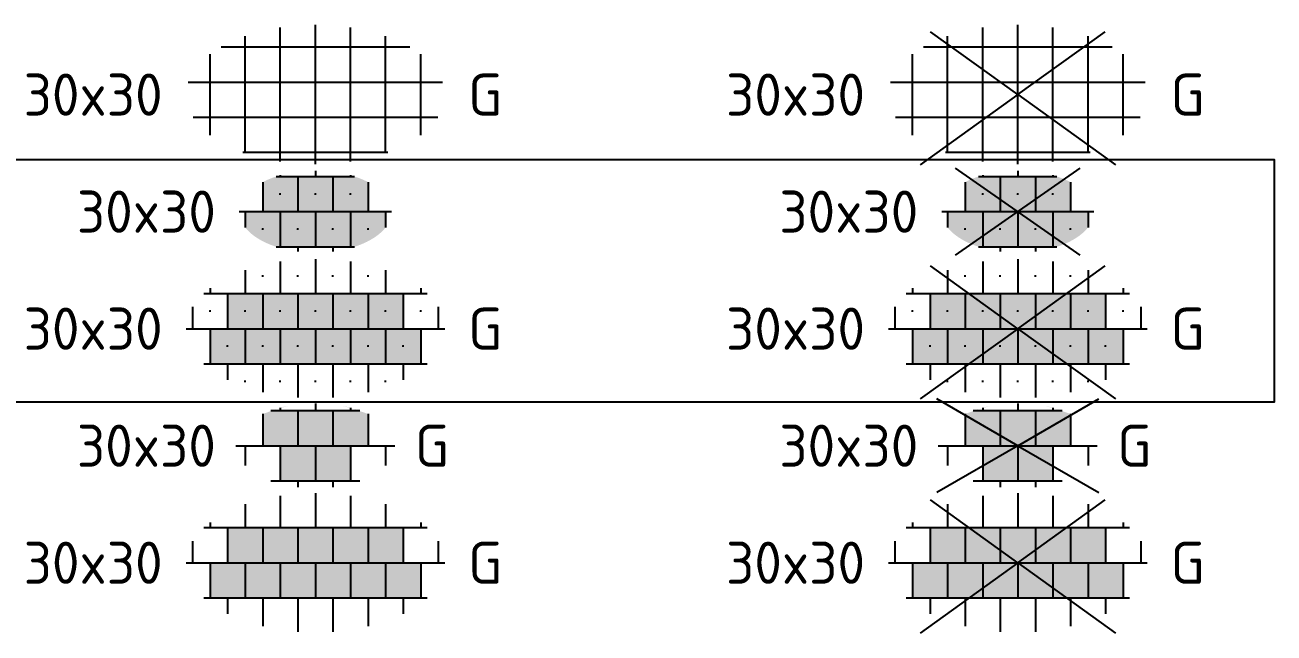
# Model space of a CAD drawing. Header units: metres. Extents: x -77 to 448, y 4806 to 5239.
# Drawn here: x 90.17 to 100.84, y 4982.58 to 4987.78 of the extents above; entities that cross this region are included whole.
import ezdxf
from ezdxf.enums import TextEntityAlignment as Align

# ---------------------------------------------------------------- set-up
doc = ezdxf.new("R2010")
doc.units = ezdxf.units.M
doc.layers.add('V-WE-VH-OPENVERHARDING_STRAATBAKSTEEN-S', color=90, linetype='Continuous', lineweight=25)
doc.styles.add('NLCS-ISO', font='NLCS-ISO.ttf')

# ---------------------------------------------------------------- blocks, each defined once
blk = doc.blocks.new('SVH-TEGEL_300X300_DIK_LINT-SO')
h = blk.add_hatch(color=254)
h.dxf.hatch_style = 1
h.paths.add_polyline_path([(-2.25, 1.5), (-3.75, 1.5), (-3.75, 0), (-3, 0), (-2.25, 0)])
h = blk.add_hatch(color=254)
h.dxf.hatch_style = 1
h.paths.add_polyline_path([(-0.75, 1.5), (-2.25, 1.5), (-2.25, 0), (-1.5, 0), (-0.75, 0)])
h = blk.add_hatch(color=254)
h.dxf.hatch_style = 1
h.paths.add_polyline_path([(0.75, 1.5), (-0.75, 1.5), (-0.75, 0), (0, 0), (0.75, 0)])
h = blk.add_hatch(color=254)
h.dxf.hatch_style = 1
h.paths.add_polyline_path([(2.25, 1.5), (0.75, 1.5), (0.75, 0), (1.5, 0), (2.25, 0)])
h = blk.add_hatch(color=254)
h.dxf.hatch_style = 1
h.paths.add_polyline_path([(3.75, 1.5), (2.25, 1.5), (2.25, 0), (3, 0), (3.75, 0)])
h = blk.add_hatch(color=254)
h.dxf.hatch_style = 1
h.paths.add_polyline_path([(-3, 0), (-4.5, 0), (-4.5, -1.5), (-3, -1.5)])
h = blk.add_hatch(color=254)
h.dxf.hatch_style = 1
h.paths.add_polyline_path([(-1.5, 0), (-3, 0), (-3, -1.5), (-1.5, -1.5)])
h = blk.add_hatch(color=254)
h.dxf.hatch_style = 1
h.paths.add_polyline_path([(0, 0), (-1.5, 0), (-1.5, -1.5), (0, -1.5)])
h = blk.add_hatch(color=254)
h.dxf.hatch_style = 1
h.paths.add_polyline_path([(1.5, 0), (0, 0), (0, -1.5), (1.5, -1.5)])
h = blk.add_hatch(color=254)
h.dxf.hatch_style = 1
h.paths.add_polyline_path([(3, 0), (1.5, 0), (1.5, -1.5), (3, -1.5)])
h = blk.add_hatch(color=254)
h.dxf.hatch_style = 1
h.paths.add_polyline_path([(4.5, 0), (3, 0), (3, -1.5), (4.5, -1.5)])
for p, q in [((-1.5, 2.863), (-1.5, 1.5)), ((0, 2.975), (0, 1.5)), ((1.5, 2.863), (1.5, 1.5)), ((-3, 2.498), (-3, 1.5)), ((3, 2.498), (3, 1.5)), ((-4.5, 1.726), (-4.5, 1.5)), ((4.5, 1.726), (4.5, 1.5)), ((-4.771, 1.5), (4.771, 1.5)), ((-3.75, 1.5), (-3.75, 0)), ((-2.25, 1.5), (-2.25, 0)), ((-0.75, 1.5), (-0.75, 0)), ((0.75, 1.5), (0.75, 0)), ((2.25, 1.5), (2.25, 0)), ((3.75, 1.5), (3.75, 0)), ((-5.25, 0.927), (-5.25, 0)), ((5.25, 0.927), (5.25, 0)), ((-5.525, 0), (5.525, 0)), ((-1.5, 0), (-1.5, -1.5)), ((0, 0), (0, -1.5)), ((-4.5, 0), (-4.5, -1.5)), ((-3, 0), (-3, -1.5)), ((1.5, 0), (1.5, -1.5)), ((3, 0), (3, -1.5)), ((4.5, 0), (4.5, -1.5)), ((-4.771, -1.5), (4.771, -1.5)), ((-3.75, -1.5), (-3.75, -2.185)), ((-2.25, -1.5), (-2.25, -2.717)), ((-0.75, -1.5), (-0.75, -2.947)), ((0.75, -1.5), (0.75, -2.947)), ((2.25, -1.5), (2.25, -2.717)), ((3.75, -1.5), (3.75, -2.185))]:
    blk.add_line(p, q)
at = {"style": 'NLCS-ISO'}
blk.add_attdef('FORMAAT', text='', height=1.8, dxfattribs=at).set_placement((-6.525, 0), align=Align.MIDDLE_RIGHT)
blk.add_attdef('KLEUR', text='', height=1.8, dxfattribs=at).set_placement((6.525, 0), align=Align.MIDDLE_LEFT)
at = {"style": 'NLCS-ISO', "flags": 1}
blk.add_attdef('FUNCTIE', text='', height=1.8, dxfattribs=at).set_placement((0, -3.975), align=Align.TOP_CENTER)
blk = doc.blocks.new('SVH-TEGEL_300X300_DIK_LINT_KL-SO')
h = blk.add_hatch(color=254)
h.dxf.hatch_style = 1
edge = h.paths.add_edge_path()
edge.add_line((-0.75, 1.5), (-1.901, 1.5))
edge.add_ellipse((0, 0), major_axis=(3.395, 0), ratio=0.533267, start_angle=124.0497, end_angle=131.5106)
edge.add_line((-2.25, 1.356), (-2.25, 0))
edge.add_line((-2.25, 0), (-0.75, 0))
edge.add_line((-0.75, 0), (-0.75, 1.5))
h.paths.add_polyline_path([(0.75, 1.5), (-0.75, 1.5), (-0.75, 0), (0.75, 0)])
edge = h.paths.add_edge_path()
edge.add_ellipse((0, 0), major_axis=(3.395, 0), ratio=0.533267, start_angle=48.4894, end_angle=55.9503)
edge.add_line((1.901, 1.5), (0.75, 1.5))
edge.add_line((0.75, 1.5), (0.75, 0))
edge.add_line((0.75, 0), (2.25, 0))
edge.add_line((2.25, 0), (2.25, 1.356))
h.paths.add_polyline_path([(1.5, 0), (0.75, 0), (0, 0), (0, -1.5), (1.5, -1.5)])
h.paths.add_polyline_path([(0, 0), (-0.75, 0), (-1.5, 0), (-1.5, -1.5), (0, -1.5)])
for p, q in [((-1.5, 1.624), (-1.5, 1.5)), ((0, 1.81), (0, 1.5)), ((1.5, 1.624), (1.5, 1.5)), ((-2.25, 1.356), (-2.25, 0)), ((-1.901, 1.5), (1.901, 1.5)), ((-0.75, 1.5), (-0.75, 0)), ((0.75, 1.5), (0.75, 0)), ((2.25, 1.356), (2.25, 0)), ((0, 0), (0, -1.5)), ((-3.395, 0), (3.395, 0)), ((-3, 0), (-3, -0.847)), ((-1.5, 0), (-1.5, -1.5)), ((1.5, 0), (1.5, -1.5)), ((3, 0), (3, -0.847)), ((-1.901, -1.5), (1.901, -1.5)), ((-0.75, -1.5), (-0.75, -1.766)), ((0.75, -1.5), (0.75, -1.766))]:
    blk.add_line(p, q)
at = {"style": 'NLCS-ISO'}
blk.add_attdef('FORMAAT', text='', height=1.8, dxfattribs=at).set_placement((-4.25, 0), align=Align.MIDDLE_RIGHT)
blk.add_attdef('KLEUR', text='', height=1.8, dxfattribs=at).set_placement((4.25, 0), align=Align.MIDDLE_LEFT)
at = {"style": 'NLCS-ISO', "flags": 1}
blk.add_attdef('FUNCTIE', text='', height=1.8, dxfattribs=at).set_placement((0.116, -2.75), align=Align.TOP_CENTER)
blk = doc.blocks.new('SVH-TEGEL_300X300_DIK_LINT_STIP-SO')
h = blk.add_hatch(color=254)
h.dxf.hatch_style = 1
h.paths.add_polyline_path([(-2.25, 1.5), (-3.75, 1.5), (-3.75, 0), (-3, 0), (-2.25, 0)])
h = blk.add_hatch(color=254)
h.dxf.hatch_style = 1
h.paths.add_polyline_path([(-0.75, 1.5), (-2.25, 1.5), (-2.25, 0), (-1.5, 0), (-0.75, 0)])
h = blk.add_hatch(color=254)
h.dxf.hatch_style = 1
h.paths.add_polyline_path([(0.75, 1.5), (-0.75, 1.5), (-0.75, 0), (0, 0), (0.75, 0)])
h = blk.add_hatch(color=254)
h.dxf.hatch_style = 1
h.paths.add_polyline_path([(2.25, 1.5), (0.75, 1.5), (0.75, 0), (1.5, 0), (2.25, 0)])
h = blk.add_hatch(color=254)
h.dxf.hatch_style = 1
h.paths.add_polyline_path([(3.75, 1.5), (2.25, 1.5), (2.25, 0), (3, 0), (3.75, 0)])
h = blk.add_hatch(color=254)
h.dxf.hatch_style = 1
h.paths.add_polyline_path([(-3, 0), (-4.5, 0), (-4.5, -1.5), (-3, -1.5)])
h = blk.add_hatch(color=254)
h.dxf.hatch_style = 1
h.paths.add_polyline_path([(-1.5, 0), (-3, 0), (-3, -1.5), (-1.5, -1.5)])
h = blk.add_hatch(color=254)
h.dxf.hatch_style = 1
h.paths.add_polyline_path([(0, 0), (-1.5, 0), (-1.5, -1.5), (0, -1.5)])
h = blk.add_hatch(color=254)
h.dxf.hatch_style = 1
h.paths.add_polyline_path([(1.5, 0), (0, 0), (0, -1.5), (1.5, -1.5)])
h = blk.add_hatch(color=254)
h.dxf.hatch_style = 1
h.paths.add_polyline_path([(3, 0), (1.5, 0), (1.5, -1.5), (3, -1.5)])
h = blk.add_hatch(color=254)
h.dxf.hatch_style = 1
h.paths.add_polyline_path([(4.5, 0), (3, 0), (3, -1.5), (4.5, -1.5)])
for p, q in [((-1.5, 2.863), (-1.5, 1.5)), ((0, 2.975), (0, 1.5)), ((1.5, 2.863), (1.5, 1.5)), ((-3, 2.498), (-3, 1.5)), ((-2.221, 2.25), (-2.279, 2.25)), ((-2.25, 2.221), (-2.25, 2.279)), ((-0.721, 2.25), (-0.779, 2.25)), ((-0.75, 2.221), (-0.75, 2.279)), ((0.779, 2.25), (0.721, 2.25)), ((0.75, 2.221), (0.75, 2.279)), ((2.279, 2.25), (2.221, 2.25)), ((2.25, 2.221), (2.25, 2.279)), ((3, 2.498), (3, 1.5)), ((-4.5, 1.726), (-4.5, 1.5)), ((4.5, 1.726), (4.5, 1.5)), ((-4.771, 1.5), (4.771, 1.5)), ((-3.75, 1.5), (-3.75, 0)), ((-2.25, 1.5), (-2.25, 0)), ((-0.75, 1.5), (-0.75, 0)), ((0.75, 1.5), (0.75, 0)), ((2.25, 1.5), (2.25, 0)), ((3.75, 1.5), (3.75, 0)), ((-5.25, 0.927), (-5.25, 0)), ((-4.471, 0.75), (-4.529, 0.75)), ((-4.5, 0.721), (-4.5, 0.779)), ((-2.971, 0.75), (-3.029, 0.75)), ((-3, 0.721), (-3, 0.779)), ((-1.471, 0.75), (-1.529, 0.75)), ((-1.5, 0.721), (-1.5, 0.779)), ((0.029, 0.75), (-0.029, 0.75)), ((0, 0.721), (0, 0.779)), ((1.529, 0.75), (1.471, 0.75)), ((1.5, 0.721), (1.5, 0.779)), ((3.029, 0.75), (2.971, 0.75)), ((3, 0.721), (3, 0.779)), ((4.529, 0.75), (4.471, 0.75)), ((4.5, 0.721), (4.5, 0.779)), ((5.25, 0.927), (5.25, 0)), ((-5.525, 0), (5.525, 0)), ((-1.5, 0), (-1.5, -1.5)), ((0, 0), (0, -1.5)), ((-4.5, 0), (-4.5, -1.5)), ((-3, 0), (-3, -1.5)), ((1.5, 0), (1.5, -1.5)), ((3, 0), (3, -1.5)), ((4.5, 0), (4.5, -1.5)), ((-3.721, -0.75), (-3.779, -0.75)), ((-3.75, -0.779), (-3.75, -0.721)), ((-2.221, -0.75), (-2.279, -0.75)), ((-2.25, -0.779), (-2.25, -0.721)), ((-0.721, -0.75), (-0.779, -0.75)), ((-0.75, -0.779), (-0.75, -0.721)), ((0.779, -0.75), (0.721, -0.75)), ((0.75, -0.779), (0.75, -0.721)), ((2.279, -0.75), (2.221, -0.75)), ((2.25, -0.779), (2.25, -0.721)), ((3.779, -0.75), (3.721, -0.75)), ((3.75, -0.779), (3.75, -0.721)), ((-4.771, -1.5), (4.771, -1.5)), ((-3.75, -1.5), (-3.75, -2.185)), ((-2.25, -1.5), (-2.25, -2.717)), ((-0.75, -1.5), (-0.75, -2.947)), ((0.75, -1.5), (0.75, -2.947)), ((2.25, -1.5), (2.25, -2.717)), ((3.75, -1.5), (3.75, -2.185)), ((-2.971, -2.25), (-3.029, -2.25)), ((-3, -2.279), (-3, -2.221)), ((-1.471, -2.25), (-1.529, -2.25)), ((-1.5, -2.279), (-1.5, -2.221)), ((0.029, -2.25), (-0.029, -2.25)), ((0, -2.279), (0, -2.221)), ((1.529, -2.25), (1.471, -2.25)), ((1.5, -2.279), (1.5, -2.221)), ((3.029, -2.25), (2.971, -2.25)), ((3, -2.279), (3, -2.221))]:
    blk.add_line(p, q)
at = {"style": 'NLCS-ISO'}
blk.add_attdef('FORMAAT', text='', height=1.8, dxfattribs=at).set_placement((-6.525, 0), align=Align.MIDDLE_RIGHT)
blk.add_attdef('KLEUR', text='', height=1.8, dxfattribs=at).set_placement((6.525, 0), align=Align.MIDDLE_LEFT)
at = {"style": 'NLCS-ISO', "flags": 1}
blk.add_attdef('FUNCTIE', text='', height=1.8, dxfattribs=at).set_placement((0, -3.975), align=Align.TOP_CENTER)
blk = doc.blocks.new('SVH-TEGEL_300X300_DIK_LINT_STIP_KL-SO')
h = blk.add_hatch(color=254)
h.dxf.hatch_style = 1
h.paths.add_polyline_path([(2.25, 1.262), (2.183, 1.297), (2.062, 1.353), (1.936, 1.406), (1.806, 1.455), (1.674, 1.5), (0.75, 1.5), (0.75, 0), (2.25, 0)])
h.paths.add_polyline_path([(3, 0), (1.5, 0), (1.5, -1.5), (1.674, -1.5), (1.806, -1.455), (1.936, -1.406), (2.062, -1.353), (2.183, -1.297), (2.298, -1.237), (2.408, -1.175), (2.512, -1.11), (2.61, -1.042), (2.702, -0.972), (2.788, -0.9), (2.866, -0.825), (2.938, -0.748), (3, -0.673)])
h.paths.add_polyline_path([(-1.5, 0), (-3, 0), (-3, -0.673), (-2.938, -0.748), (-2.866, -0.825), (-2.788, -0.9), (-2.702, -0.972), (-2.61, -1.042), (-2.512, -1.11), (-2.408, -1.175), (-2.298, -1.237), (-2.183, -1.297), (-2.062, -1.353), (-1.936, -1.406), (-1.806, -1.455), (-1.674, -1.5), (-1.5, -1.5)])
h.paths.add_polyline_path([(-0.75, 1.5), (-1.674, 1.5), (-1.806, 1.455), (-1.936, 1.406), (-2.062, 1.353), (-2.183, 1.297), (-2.25, 1.262), (-2.25, 0), (-0.75, 0)])
h = blk.add_hatch(color=254)
h.dxf.hatch_style = 1
h.paths.add_polyline_path([(0.75, 1.5), (-0.75, 1.5), (-0.75, 0), (0, 0), (0.75, 0)])
h = blk.add_hatch(color=254)
h.dxf.hatch_style = 1
h.paths.add_polyline_path([(0, 0), (-1.5, 0), (-1.5, -1.5), (0, -1.5)])
h = blk.add_hatch(color=254)
h.dxf.hatch_style = 1
h.paths.add_polyline_path([(1.5, 0), (0, 0), (0, -1.5), (1.5, -1.5)])
for p, q in [((0, 1.75), (0, 1.5)), ((-2.25, 1.262), (-2.25, 0)), ((-1.674, 1.5), (1.674, 1.5)), ((-1.5, 1.552), (-1.5, 1.5)), ((-0.75, 1.5), (-0.75, 0)), ((0.75, 1.5), (0.75, 0)), ((1.5, 1.552), (1.5, 1.5)), ((2.25, 1.262), (2.25, 0)), ((-1.471, 0.75), (-1.529, 0.75)), ((-1.5, 0.721), (-1.5, 0.779)), ((0.029, 0.75), (-0.029, 0.75)), ((0, 0.721), (0, 0.779)), ((1.529, 0.75), (1.471, 0.75)), ((1.5, 0.721), (1.5, 0.779)), ((-3.25, 0), (3.25, 0)), ((-1.5, 0), (-1.5, -1.5)), ((0, 0), (0, -1.5)), ((-3, 0), (-3, -0.673)), ((1.5, 0), (1.5, -1.5)), ((3, 0), (3, -0.673)), ((-2.221, -0.75), (-2.279, -0.75)), ((-2.25, -0.779), (-2.25, -0.721)), ((-0.721, -0.75), (-0.779, -0.75)), ((-0.75, -0.779), (-0.75, -0.721)), ((0.779, -0.75), (0.721, -0.75)), ((0.75, -0.779), (0.75, -0.721)), ((2.279, -0.75), (2.221, -0.75)), ((2.25, -0.779), (2.25, -0.721)), ((-1.674, -1.5), (1.674, -1.5)), ((-0.75, -1.5), (-0.75, -1.702)), ((0.75, -1.5), (0.75, -1.702))]:
    blk.add_line(p, q)
at = {"style": 'NLCS-ISO'}
blk.add_attdef('FORMAAT', text='', height=1.8, dxfattribs=at).set_placement((-4.25, 0), align=Align.MIDDLE_RIGHT)
blk.add_attdef('KLEUR', text='', height=1.8, dxfattribs=at).set_placement((4.25, 0), align=Align.MIDDLE_LEFT)
at = {"style": 'NLCS-ISO', "flags": 1}
blk.add_attdef('FUNCTIE', text='', height=1.8, dxfattribs=at).set_placement((0, -2.75), align=Align.TOP_CENTER)
blk = doc.blocks.new('SVH-TEGEL_300X300_DUN_BLOK-SO')
for p, q in [((-1.5, -2.863), (-1.5, 2.863)), ((0, -2.975), (0, 2.975)), ((1.5, -2.863), (1.5, 2.863)), ((-3, -2.498), (-3, 2.498)), ((3, -2.498), (3, 2.498)), ((-4.5, -1.726), (-4.5, 1.726)), ((-4.029, 2.036), (4.029, 2.036)), ((4.5, -1.726), (4.5, 1.726)), ((-5.435, 0.536), (5.435, 0.536)), ((-5.227, -0.964), (5.227, -0.964)), ((-3.095, -2.464), (3.095, -2.464))]:
    blk.add_line(p, q)
at = {"style": 'NLCS-ISO'}
blk.add_attdef('FORMAAT', text='', height=1.8, dxfattribs=at).set_placement((-6.525, 0), align=Align.MIDDLE_RIGHT)
blk.add_attdef('KLEUR', text='', height=1.8, dxfattribs=at).set_placement((6.525, 0), align=Align.MIDDLE_LEFT)
at = {"style": 'NLCS-ISO', "flags": 1}
blk.add_attdef('FUNCTIE', text='', height=1.8, dxfattribs=at).set_placement((0, -3.975), align=Align.TOP_CENTER)
blk = doc.blocks.new('V-SVH-TEGEL_300X300_DIK_LINT-SO')
h = blk.add_hatch(color=254)
h.dxf.hatch_style = 1
h.paths.add_polyline_path([(-2.25, 1.5), (-3.75, 1.5), (-3.75, 0), (-3, 0), (-2.25, 0)])
h = blk.add_hatch(color=254)
h.dxf.hatch_style = 1
h.paths.add_polyline_path([(-0.75, 1.5), (-2.25, 1.5), (-2.25, 0), (-1.5, 0), (-0.75, 0)])
h = blk.add_hatch(color=254)
h.dxf.hatch_style = 1
h.paths.add_polyline_path([(0.75, 1.5), (-0.75, 1.5), (-0.75, 0), (0, 0), (0.75, 0)])
h = blk.add_hatch(color=254)
h.dxf.hatch_style = 1
h.paths.add_polyline_path([(2.25, 1.5), (0.75, 1.5), (0.75, 0), (1.5, 0), (2.25, 0)])
h = blk.add_hatch(color=254)
h.dxf.hatch_style = 1
h.paths.add_polyline_path([(3.75, 1.5), (2.25, 1.5), (2.25, 0), (3, 0), (3.75, 0)])
h = blk.add_hatch(color=254)
h.dxf.hatch_style = 1
h.paths.add_polyline_path([(-3, 0), (-4.5, 0), (-4.5, -1.5), (-3, -1.5)])
h = blk.add_hatch(color=254)
h.dxf.hatch_style = 1
h.paths.add_polyline_path([(-1.5, 0), (-3, 0), (-3, -1.5), (-1.5, -1.5)])
h = blk.add_hatch(color=254)
h.dxf.hatch_style = 1
h.paths.add_polyline_path([(0, 0), (-1.5, 0), (-1.5, -1.5), (0, -1.5)])
h = blk.add_hatch(color=254)
h.dxf.hatch_style = 1
h.paths.add_polyline_path([(1.5, 0), (0, 0), (0, -1.5), (1.5, -1.5)])
h = blk.add_hatch(color=254)
h.dxf.hatch_style = 1
h.paths.add_polyline_path([(3, 0), (1.5, 0), (1.5, -1.5), (3, -1.5)])
h = blk.add_hatch(color=254)
h.dxf.hatch_style = 1
h.paths.add_polyline_path([(4.5, 0), (3, 0), (3, -1.5), (4.5, -1.5)])
for p, q in [((0, 0), (-3.728, 2.684)), ((-1.5, 2.863), (-1.5, 1.5)), ((0, 2.975), (0, 1.5)), ((0, 0), (3.728, 2.684)), ((1.5, 2.863), (1.5, 1.5)), ((-3, 2.498), (-3, 1.5)), ((3, 2.498), (3, 1.5)), ((-4.5, 1.726), (-4.5, 1.5)), ((4.5, 1.726), (4.5, 1.5)), ((-4.771, 1.5), (4.771, 1.5)), ((-3.75, 1.5), (-3.75, 0)), ((-2.25, 1.5), (-2.25, 0)), ((-0.75, 1.5), (-0.75, 0)), ((0.75, 1.5), (0.75, 0)), ((2.25, 1.5), (2.25, 0)), ((3.75, 1.5), (3.75, 0)), ((-5.25, 0.927), (-5.25, 0)), ((5.25, 0.927), (5.25, 0)), ((-5.525, 0), (5.525, 0)), ((0, 0), (-4.172, -3.003)), ((-1.5, 0), (-1.5, -1.5)), ((0, 0), (0, -1.5)), ((-4.5, 0), (-4.5, -1.5)), ((-3, 0), (-3, -1.5)), ((0, 0), (4.172, -3.003)), ((1.5, 0), (1.5, -1.5)), ((3, 0), (3, -1.5)), ((4.5, 0), (4.5, -1.5)), ((-4.771, -1.5), (4.771, -1.5)), ((-3.75, -1.5), (-3.75, -2.185)), ((-2.25, -1.5), (-2.25, -2.717)), ((-0.75, -1.5), (-0.75, -2.947)), ((0.75, -1.5), (0.75, -2.947)), ((2.25, -1.5), (2.25, -2.717)), ((3.75, -1.5), (3.75, -2.185))]:
    blk.add_line(p, q)
at = {"style": 'NLCS-ISO'}
blk.add_attdef('FORMAAT', text='', height=1.8, dxfattribs=at).set_placement((-6.525, 0), align=Align.MIDDLE_RIGHT)
blk.add_attdef('KLEUR', text='', height=1.8, dxfattribs=at).set_placement((6.525, 0), align=Align.MIDDLE_LEFT)
at = {"style": 'NLCS-ISO', "flags": 1}
blk.add_attdef('FUNCTIE', text='', height=1.8, dxfattribs=at).set_placement((0, -3.975), align=Align.TOP_CENTER)
blk = doc.blocks.new('V-SVH-TEGEL_300X300_DIK_LINT_KL-SO')
h = blk.add_hatch(color=254)
h.dxf.hatch_style = 1
edge = h.paths.add_edge_path()
edge.add_line((-0.75, 1.5), (-1.901, 1.5))
edge.add_ellipse((0, 0), major_axis=(3.395, 0), ratio=0.533267, start_angle=124.0497, end_angle=131.5106)
edge.add_line((-2.25, 1.356), (-2.25, 0))
edge.add_line((-2.25, 0), (-0.75, 0))
edge.add_line((-0.75, 0), (-0.75, 1.5))
h.paths.add_polyline_path([(0.75, 1.5), (-0.75, 1.5), (-0.75, 0), (0.75, 0)])
edge = h.paths.add_edge_path()
edge.add_ellipse((0, 0), major_axis=(3.395, 0), ratio=0.533267, start_angle=48.4894, end_angle=55.9503)
edge.add_line((1.901, 1.5), (0.75, 1.5))
edge.add_line((0.75, 1.5), (0.75, 0))
edge.add_line((0.75, 0), (2.25, 0))
edge.add_line((2.25, 0), (2.25, 1.356))
h.paths.add_polyline_path([(1.5, 0), (0.75, 0), (0, 0), (0, -1.5), (1.5, -1.5)])
h.paths.add_polyline_path([(0, 0), (-0.75, 0), (-1.5, 0), (-1.5, -1.5), (0, -1.5)])
for p, q in [((0, 0), (-3.464, 2)), ((-1.5, 1.624), (-1.5, 1.5)), ((0, 0), (3.464, 2)), ((0, 1.81), (0, 1.5)), ((1.5, 1.624), (1.5, 1.5)), ((-2.25, 1.356), (-2.25, 0)), ((-1.901, 1.5), (1.901, 1.5)), ((-0.75, 1.5), (-0.75, 0)), ((0.75, 1.5), (0.75, 0)), ((2.25, 1.356), (2.25, 0)), ((0, 0), (-3.464, -2)), ((0, 0), (0, -1.5)), ((0, 0), (3.464, -2)), ((-3.395, 0), (3.395, 0)), ((-3, 0), (-3, -0.847)), ((-1.5, 0), (-1.5, -1.5)), ((1.5, 0), (1.5, -1.5)), ((3, 0), (3, -0.847)), ((-1.901, -1.5), (1.901, -1.5)), ((-0.75, -1.5), (-0.75, -1.766)), ((0.75, -1.5), (0.75, -1.766))]:
    blk.add_line(p, q)
at = {"style": 'NLCS-ISO'}
blk.add_attdef('FORMAAT', text='', height=1.8, dxfattribs=at).set_placement((-4.25, 0), align=Align.MIDDLE_RIGHT)
blk.add_attdef('KLEUR', text='', height=1.8, dxfattribs=at).set_placement((4.25, 0), align=Align.MIDDLE_LEFT)
at = {"style": 'NLCS-ISO', "flags": 1}
blk.add_attdef('FUNCTIE', text='', height=1.8, dxfattribs=at).set_placement((0, -3.75), align=Align.TOP_CENTER)
blk = doc.blocks.new('V-SVH-TEGEL_300X300_DIK_LINT_STIP-SO')
h = blk.add_hatch(color=254)
h.dxf.hatch_style = 1
h.paths.add_polyline_path([(-2.25, 1.5), (-3.75, 1.5), (-3.75, 0), (-3, 0), (-2.25, 0)])
h = blk.add_hatch(color=254)
h.dxf.hatch_style = 1
h.paths.add_polyline_path([(-0.75, 1.5), (-2.25, 1.5), (-2.25, 0), (-1.5, 0), (-0.75, 0)])
h = blk.add_hatch(color=254)
h.dxf.hatch_style = 1
h.paths.add_polyline_path([(0.75, 1.5), (-0.75, 1.5), (-0.75, 0), (0, 0), (0.75, 0)])
h = blk.add_hatch(color=254)
h.dxf.hatch_style = 1
h.paths.add_polyline_path([(2.25, 1.5), (0.75, 1.5), (0.75, 0), (1.5, 0), (2.25, 0)])
h = blk.add_hatch(color=254)
h.dxf.hatch_style = 1
h.paths.add_polyline_path([(3.75, 1.5), (2.25, 1.5), (2.25, 0), (3, 0), (3.75, 0)])
h = blk.add_hatch(color=254)
h.dxf.hatch_style = 1
h.paths.add_polyline_path([(-3, 0), (-4.5, 0), (-4.5, -1.5), (-3, -1.5)])
h = blk.add_hatch(color=254)
h.dxf.hatch_style = 1
h.paths.add_polyline_path([(-1.5, 0), (-3, 0), (-3, -1.5), (-1.5, -1.5)])
h = blk.add_hatch(color=254)
h.dxf.hatch_style = 1
h.paths.add_polyline_path([(0, 0), (-1.5, 0), (-1.5, -1.5), (0, -1.5)])
h = blk.add_hatch(color=254)
h.dxf.hatch_style = 1
h.paths.add_polyline_path([(1.5, 0), (0, 0), (0, -1.5), (1.5, -1.5)])
h = blk.add_hatch(color=254)
h.dxf.hatch_style = 1
h.paths.add_polyline_path([(3, 0), (1.5, 0), (1.5, -1.5), (3, -1.5)])
h = blk.add_hatch(color=254)
h.dxf.hatch_style = 1
h.paths.add_polyline_path([(4.5, 0), (3, 0), (3, -1.5), (4.5, -1.5)])
for p, q in [((0, 0), (-3.728, 2.684)), ((-1.5, 2.863), (-1.5, 1.5)), ((0, 2.975), (0, 1.5)), ((0, 0), (3.728, 2.684)), ((1.5, 2.863), (1.5, 1.5)), ((-3, 2.498), (-3, 1.5)), ((-2.221, 2.25), (-2.279, 2.25)), ((-2.25, 2.221), (-2.25, 2.279)), ((-0.721, 2.25), (-0.779, 2.25)), ((-0.75, 2.221), (-0.75, 2.279)), ((0.779, 2.25), (0.721, 2.25)), ((0.75, 2.221), (0.75, 2.279)), ((2.279, 2.25), (2.221, 2.25)), ((2.25, 2.221), (2.25, 2.279)), ((3, 2.498), (3, 1.5)), ((-4.5, 1.726), (-4.5, 1.5)), ((4.5, 1.726), (4.5, 1.5)), ((-4.771, 1.5), (4.771, 1.5)), ((-3.75, 1.5), (-3.75, 0)), ((-2.25, 1.5), (-2.25, 0)), ((-0.75, 1.5), (-0.75, 0)), ((0.75, 1.5), (0.75, 0)), ((2.25, 1.5), (2.25, 0)), ((3.75, 1.5), (3.75, 0)), ((-5.25, 0.927), (-5.25, 0)), ((-4.471, 0.75), (-4.529, 0.75)), ((-4.5, 0.721), (-4.5, 0.779)), ((-2.971, 0.75), (-3.029, 0.75)), ((-3, 0.721), (-3, 0.779)), ((-1.471, 0.75), (-1.529, 0.75)), ((-1.5, 0.721), (-1.5, 0.779)), ((0.029, 0.75), (-0.029, 0.75)), ((0, 0.721), (0, 0.779)), ((1.529, 0.75), (1.471, 0.75)), ((1.5, 0.721), (1.5, 0.779)), ((3.029, 0.75), (2.971, 0.75)), ((3, 0.721), (3, 0.779)), ((4.529, 0.75), (4.471, 0.75)), ((4.5, 0.721), (4.5, 0.779)), ((5.25, 0.927), (5.25, 0)), ((-5.525, 0), (5.525, 0)), ((0, 0), (-4.172, -3.003)), ((-1.5, 0), (-1.5, -1.5)), ((0, 0), (0, -1.5)), ((-4.5, 0), (-4.5, -1.5)), ((-3, 0), (-3, -1.5)), ((0, 0), (4.172, -3.003)), ((1.5, 0), (1.5, -1.5)), ((3, 0), (3, -1.5)), ((4.5, 0), (4.5, -1.5)), ((-3.721, -0.75), (-3.779, -0.75)), ((-3.75, -0.779), (-3.75, -0.721)), ((-2.221, -0.75), (-2.279, -0.75)), ((-2.25, -0.779), (-2.25, -0.721)), ((-0.721, -0.75), (-0.779, -0.75)), ((-0.75, -0.779), (-0.75, -0.721)), ((0.779, -0.75), (0.721, -0.75)), ((0.75, -0.779), (0.75, -0.721)), ((2.279, -0.75), (2.221, -0.75)), ((2.25, -0.779), (2.25, -0.721)), ((3.779, -0.75), (3.721, -0.75)), ((3.75, -0.779), (3.75, -0.721)), ((-4.771, -1.5), (4.771, -1.5)), ((-3.75, -1.5), (-3.75, -2.185)), ((-2.25, -1.5), (-2.25, -2.717)), ((-0.75, -1.5), (-0.75, -2.947)), ((0.75, -1.5), (0.75, -2.947)), ((2.25, -1.5), (2.25, -2.717)), ((3.75, -1.5), (3.75, -2.185)), ((-2.971, -2.25), (-3.029, -2.25)), ((-3, -2.279), (-3, -2.221)), ((-1.471, -2.25), (-1.529, -2.25)), ((-1.5, -2.279), (-1.5, -2.221)), ((0.029, -2.25), (-0.029, -2.25)), ((0, -2.279), (0, -2.221)), ((1.529, -2.25), (1.471, -2.25)), ((1.5, -2.279), (1.5, -2.221)), ((3.029, -2.25), (2.971, -2.25)), ((3, -2.279), (3, -2.221))]:
    blk.add_line(p, q)
at = {"style": 'NLCS-ISO'}
blk.add_attdef('FORMAAT', text='', height=1.8, dxfattribs=at).set_placement((-6.525, 0), align=Align.MIDDLE_RIGHT)
blk.add_attdef('KLEUR', text='', height=1.8, dxfattribs=at).set_placement((6.525, 0), align=Align.MIDDLE_LEFT)
at = {"style": 'NLCS-ISO', "flags": 1}
blk.add_attdef('FUNCTIE', text='', height=1.8, dxfattribs=at).set_placement((0, -3.975), align=Align.TOP_CENTER)
blk = doc.blocks.new('V-SVH-TEGEL_300X300_DIK_LINT_STIP_KL-SO')
h = blk.add_hatch(color=254)
h.dxf.hatch_style = 1
h.paths.add_polyline_path([(2.25, 1.262), (2.183, 1.297), (2.062, 1.353), (1.936, 1.406), (1.806, 1.455), (1.674, 1.5), (0.75, 1.5), (0.75, 0), (2.25, 0)])
h.paths.add_polyline_path([(3, 0), (1.5, 0), (1.5, -1.5), (1.674, -1.5), (1.806, -1.455), (1.936, -1.406), (2.062, -1.353), (2.183, -1.297), (2.298, -1.237), (2.408, -1.175), (2.512, -1.11), (2.61, -1.042), (2.702, -0.972), (2.788, -0.9), (2.866, -0.825), (2.938, -0.748), (3, -0.673)])
h.paths.add_polyline_path([(-1.5, 0), (-3, 0), (-3, -0.673), (-2.938, -0.748), (-2.866, -0.825), (-2.788, -0.9), (-2.702, -0.972), (-2.61, -1.042), (-2.512, -1.11), (-2.408, -1.175), (-2.298, -1.237), (-2.183, -1.297), (-2.062, -1.353), (-1.936, -1.406), (-1.806, -1.455), (-1.674, -1.5), (-1.5, -1.5)])
h.paths.add_polyline_path([(-0.75, 1.5), (-1.674, 1.5), (-1.806, 1.455), (-1.936, 1.406), (-2.062, 1.353), (-2.183, 1.297), (-2.25, 1.262), (-2.25, 0), (-0.75, 0)])
h = blk.add_hatch(color=254)
h.dxf.hatch_style = 1
h.paths.add_polyline_path([(0.75, 1.5), (-0.75, 1.5), (-0.75, 0), (0, 0), (0.75, 0)])
h = blk.add_hatch(color=254)
h.dxf.hatch_style = 1
h.paths.add_polyline_path([(0, 0), (-1.5, 0), (-1.5, -1.5), (0, -1.5)])
h = blk.add_hatch(color=254)
h.dxf.hatch_style = 1
h.paths.add_polyline_path([(1.5, 0), (0, 0), (0, -1.5), (1.5, -1.5)])
for p, q in [((-2.662, -1.864), (2.662, 1.864)), ((2.662, -1.864), (-2.662, 1.864)), ((0, 1.75), (0, 1.5)), ((-2.25, 1.262), (-2.25, 0)), ((-1.674, 1.5), (1.674, 1.5)), ((-1.5, 1.552), (-1.5, 1.5)), ((-0.75, 1.5), (-0.75, 0)), ((0.75, 1.5), (0.75, 0)), ((1.5, 1.552), (1.5, 1.5)), ((2.25, 1.262), (2.25, 0)), ((-1.471, 0.75), (-1.529, 0.75)), ((-1.5, 0.721), (-1.5, 0.779)), ((0.029, 0.75), (-0.029, 0.75)), ((0, 0.721), (0, 0.779)), ((1.529, 0.75), (1.471, 0.75)), ((1.5, 0.721), (1.5, 0.779)), ((-3.25, 0), (3.25, 0)), ((-1.5, 0), (-1.5, -1.5)), ((0, 0), (0, -1.5)), ((-3, 0), (-3, -0.673)), ((1.5, 0), (1.5, -1.5)), ((3, 0), (3, -0.673)), ((-2.221, -0.75), (-2.279, -0.75)), ((-2.25, -0.779), (-2.25, -0.721)), ((-0.721, -0.75), (-0.779, -0.75)), ((-0.75, -0.779), (-0.75, -0.721)), ((0.779, -0.75), (0.721, -0.75)), ((0.75, -0.779), (0.75, -0.721)), ((2.279, -0.75), (2.221, -0.75)), ((2.25, -0.779), (2.25, -0.721)), ((-1.674, -1.5), (1.674, -1.5)), ((-0.75, -1.5), (-0.75, -1.702)), ((0.75, -1.5), (0.75, -1.702))]:
    blk.add_line(p, q)
at = {"style": 'NLCS-ISO'}
blk.add_attdef('FORMAAT', text='', height=1.8, dxfattribs=at).set_placement((-4.25, 0), align=Align.MIDDLE_RIGHT)
blk.add_attdef('KLEUR', text='', height=1.8, dxfattribs=at).set_placement((4.25, 0), align=Align.MIDDLE_LEFT)
at = {"style": 'NLCS-ISO', "flags": 1}
blk.add_attdef('FUNCTIE', text='', height=1.8, dxfattribs=at).set_placement((0, -2.75), align=Align.TOP_CENTER)
blk = doc.blocks.new('V-SVH-TEGEL_300X300_DUN_BLOK-SO')
for p, q in [((0, 0), (-3.728, 2.684)), ((-1.5, -2.863), (-1.5, 2.863)), ((0, -2.975), (0, 2.975)), ((0, 0), (3.728, 2.684)), ((1.5, -2.863), (1.5, 2.863)), ((-3, -2.498), (-3, 2.498)), ((3, -2.498), (3, 2.498)), ((-4.5, -1.726), (-4.5, 1.726)), ((-4.029, 2.036), (4.029, 2.036)), ((4.5, -1.726), (4.5, 1.726)), ((-5.435, 0.536), (5.435, 0.536)), ((0, 0), (-4.172, -3.003)), ((0, 0), (4.172, -3.003)), ((-5.227, -0.964), (5.227, -0.964)), ((-3.095, -2.464), (3.095, -2.464))]:
    blk.add_line(p, q)
at = {"style": 'NLCS-ISO'}
blk.add_attdef('FORMAAT', text='', height=1.8, dxfattribs=at).set_placement((-6.525, 0), align=Align.MIDDLE_RIGHT)
blk.add_attdef('KLEUR', text='', height=1.8, dxfattribs=at).set_placement((6.525, 0), align=Align.MIDDLE_LEFT)
at = {"style": 'NLCS-ISO', "flags": 1}
blk.add_attdef('FUNCTIE', text='', height=1.8, dxfattribs=at).set_placement((0, -3.975), align=Align.TOP_CENTER)

msp = doc.modelspace()

# ---------------------------------------------------------------- linework, layer by layer
at = {"color": 2}
msp.add_lwpolyline([(89.894, 4986.626), (100.843, 4986.626), (100.843, 4984.551), (89.894, 4984.551)], close=True, dxfattribs=at)

# ---------------------------------------------------------------- block references
at = {"layer": 'V-WE-VH-OPENVERHARDING_STRAATBAKSTEEN-S', "xscale": 0.2, "yscale": 0.2, "zscale": 0.2}
for name, p, values in [('SVH-TEGEL_300X300_DUN_BLOK-SO', (92.654, 4987.18), {'FORMAAT': '30x30', 'KLEUR': 'G'}), ('V-SVH-TEGEL_300X300_DUN_BLOK-SO', (98.654, 4987.18), {'FORMAAT': '30x30', 'KLEUR': 'G'}), ('SVH-TEGEL_300X300_DIK_LINT_STIP_KL-SO', (92.654, 4986.18), {'FORMAAT': '30x30'}), ('V-SVH-TEGEL_300X300_DIK_LINT_STIP_KL-SO', (98.654, 4986.18), {'FORMAAT': '30x30'}), ('SVH-TEGEL_300X300_DIK_LINT_STIP-SO', (92.654, 4985.18), {'FORMAAT': '30x30', 'KLEUR': 'G'}), ('V-SVH-TEGEL_300X300_DIK_LINT_STIP-SO', (98.654, 4985.18), {'FORMAAT': '30x30', 'KLEUR': 'G'}), ('V-SVH-TEGEL_300X300_DIK_LINT_KL-SO', (98.654, 4984.18), {'FORMAAT': '30x30', 'KLEUR': 'G'}), ('SVH-TEGEL_300X300_DIK_LINT_KL-SO', (92.654, 4984.18), {'FORMAAT': '30x30', 'KLEUR': 'G'}), ('SVH-TEGEL_300X300_DIK_LINT-SO', (92.654, 4983.18), {'FORMAAT': '30x30', 'KLEUR': 'G'}), ('V-SVH-TEGEL_300X300_DIK_LINT-SO', (98.654, 4983.18), {'FORMAAT': '30x30', 'KLEUR': 'G'})]:
    msp.add_blockref(name, p, dxfattribs=at).add_auto_attribs(values)

doc.saveas('drawing.dxf')
